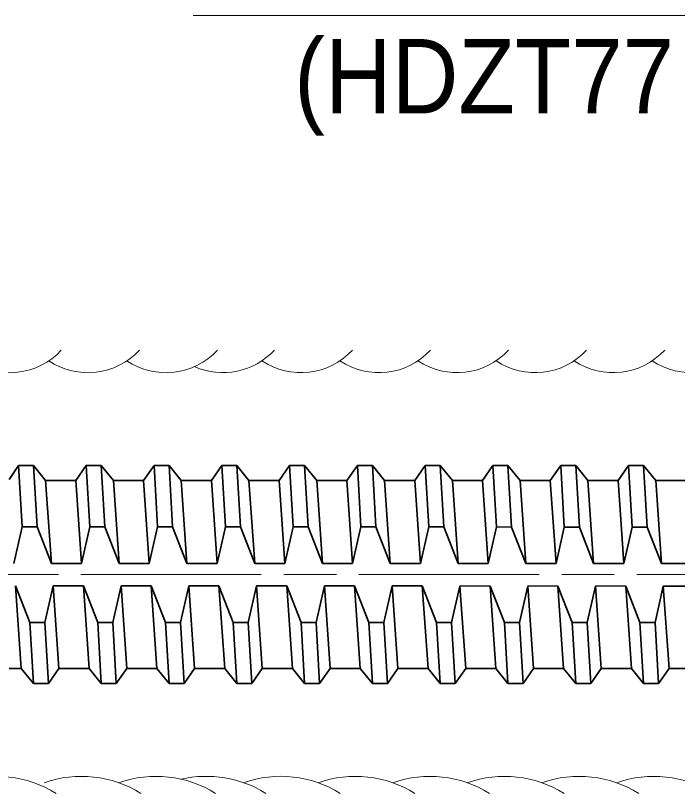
# Model space of a CAD drawing. Units: millimetres at full size, sheet at 1:2; details may follow other scales. Extents: x 1986 to 3668, y 918 to 2106.
# Drawn here: x 3124.4 to 3212.5, y 1749.8 to 1853.3 of the extents above; entities that cross this region are included whole.
import ezdxf
from ezdxf.enums import TextEntityAlignment as Align

# ---------------------------------------------------------------- set-up
doc = ezdxf.new("R2010")
doc.units = ezdxf.units.MM
doc.header["$LTSCALE"] = 2
doc.linetypes.add('CHAIN', pattern=[18.5, 12, -1.5, 3.5, -1.5])
for name, color, linetype, lineweight in [('1外形線', 7, 'Continuous', 35), ('2細い実線', 3, 'Continuous', 20), ('4中心線', 1, 'CHAIN', 15), ('6寸法線', 4, 'Continuous', 13)]:
    doc.layers.add(name, color=color, linetype=linetype, lineweight=lineweight)
doc.styles.add('ＭＳ Ｐゴシック', font='')
doc.styles.get('ＭＳ Ｐゴシック').set_extended_font_data('MS PGothic')

msp = doc.modelspace()

# ---------------------------------------------------------------- linework, layer by layer
at = {"layer": '1外形線'}
for p, q in [((3124.768, 1793.426), (3123.516, 1791.559)), ((3125.243, 1785.253), (3124.768, 1793.426)), ((3126.768, 1793.426), (3124.768, 1793.426)), ((3127.243, 1785.253), (3126.768, 1793.426)), ((3126.768, 1793.426), (3128.384, 1791.422)), ((3133.79, 1793.427), (3132.396, 1791.422)), ((3135.79, 1793.426), (3133.79, 1793.427)), ((3134.265, 1785.254), (3133.79, 1793.427)), ((3135.79, 1793.426), (3137.406, 1791.422)), ((3136.265, 1785.253), (3135.79, 1793.426)), ((3142.813, 1793.426), (3141.42, 1791.422)), ((3144.814, 1793.426), (3142.813, 1793.426)), ((3143.289, 1785.253), (3142.813, 1793.426)), ((3144.814, 1793.426), (3146.43, 1791.422)), ((3145.289, 1785.253), (3144.814, 1793.426)), ((3151.837, 1793.426), (3150.444, 1791.421)), ((3152.313, 1785.253), (3151.837, 1793.426)), ((3153.837, 1793.425), (3151.837, 1793.426)), ((3154.312, 1785.252), (3153.837, 1793.425)), ((3153.837, 1793.425), (3155.454, 1791.421)), ((3160.861, 1793.425), (3159.468, 1791.421)), ((3161.336, 1785.252), (3160.861, 1793.425)), ((3162.861, 1793.425), (3160.861, 1793.425)), ((3163.336, 1785.252), (3162.861, 1793.425)), ((3162.861, 1793.425), (3164.478, 1791.421)), ((3169.885, 1793.425), (3168.491, 1791.42)), ((3171.885, 1793.425), (3169.885, 1793.425)), ((3170.36, 1785.252), (3169.885, 1793.425)), ((3172.36, 1785.251), (3171.885, 1793.425)), ((3171.885, 1793.425), (3173.502, 1791.42)), ((3178.909, 1793.424), (3177.515, 1791.42)), ((3179.384, 1785.251), (3178.909, 1793.424)), ((3180.909, 1793.424), (3178.909, 1793.424)), ((3181.384, 1785.251), (3180.909, 1793.424)), ((3180.909, 1793.424), (3182.526, 1791.42)), ((3187.933, 1793.424), (3186.539, 1791.419)), ((3188.408, 1785.251), (3187.933, 1793.424)), ((3189.933, 1793.424), (3187.933, 1793.424)), ((3190.408, 1785.25), (3189.933, 1793.424)), ((3189.933, 1793.424), (3191.55, 1791.419)), ((3196.956, 1793.423), (3195.563, 1791.419)), ((3197.432, 1785.25), (3196.956, 1793.423)), ((3198.957, 1793.423), (3196.956, 1793.423)), ((3199.432, 1785.25), (3198.957, 1793.423)), ((3198.957, 1793.423), (3200.573, 1791.419)), ((3205.98, 1793.423), (3204.587, 1791.418)), ((3206.456, 1785.25), (3205.98, 1793.423)), ((3207.98, 1793.423), (3205.98, 1793.423)), ((3208.455, 1785.25), (3207.98, 1793.423)), ((3207.98, 1793.423), (3209.597, 1791.419)), ((3129.149, 1780.403), (3128.384, 1791.422)), ((3132.398, 1791.422), (3128.384, 1791.422)), ((3133.161, 1780.404), (3132.396, 1791.421)), ((3141.42, 1791.422), (3137.406, 1791.422)), ((3138.171, 1780.403), (3137.406, 1791.422)), ((3142.184, 1780.403), (3141.42, 1791.421)), ((3147.194, 1780.403), (3146.43, 1791.422)), ((3150.444, 1791.421), (3146.43, 1791.422)), ((3151.208, 1780.403), (3150.444, 1791.42)), ((3156.218, 1780.403), (3155.454, 1791.421)), ((3159.468, 1791.421), (3155.454, 1791.421)), ((3160.232, 1780.402), (3159.468, 1791.42)), ((3165.242, 1780.402), (3164.478, 1791.421)), ((3168.492, 1791.421), (3164.478, 1791.421)), ((3169.256, 1780.402), (3168.491, 1791.419)), ((3174.266, 1780.402), (3173.502, 1791.42)), ((3177.515, 1791.42), (3173.502, 1791.42)), ((3178.28, 1780.401), (3177.515, 1791.419)), ((3183.29, 1780.401), (3182.526, 1791.42)), ((3186.539, 1791.42), (3182.526, 1791.42)), ((3187.304, 1780.401), (3186.539, 1791.419)), ((3192.314, 1780.401), (3191.55, 1791.419)), ((3195.563, 1791.419), (3191.55, 1791.419)), ((3196.327, 1780.4), (3195.563, 1791.418)), ((3204.587, 1791.419), (3200.573, 1791.419)), ((3201.337, 1780.4), (3200.573, 1791.419)), ((3205.351, 1780.4), (3204.587, 1791.418)), ((3210.361, 1780.4), (3209.597, 1791.419)), ((3213.611, 1791.418), (3209.597, 1791.419)), ((3125.243, 1785.253), (3124.138, 1780.403)), ((3125.243, 1785.253), (3127.243, 1785.253)), ((3127.243, 1785.253), (3129.149, 1780.403)), ((3134.265, 1785.254), (3133.16, 1780.404)), ((3134.265, 1785.254), (3136.265, 1785.253)), ((3136.265, 1785.253), (3138.171, 1780.404)), ((3143.289, 1785.253), (3142.184, 1780.403)), ((3143.289, 1785.253), (3145.289, 1785.253)), ((3145.289, 1785.253), (3147.194, 1780.403)), ((3152.313, 1785.253), (3151.208, 1780.403)), ((3152.313, 1785.253), (3154.312, 1785.252)), ((3154.312, 1785.252), (3156.218, 1780.403)), ((3161.336, 1785.252), (3160.232, 1780.402)), ((3161.336, 1785.252), (3163.336, 1785.252)), ((3163.336, 1785.252), (3165.242, 1780.402)), ((3170.36, 1785.252), (3169.256, 1780.402)), ((3170.36, 1785.252), (3172.36, 1785.251)), ((3172.36, 1785.251), (3174.266, 1780.402)), ((3179.384, 1785.251), (3178.28, 1780.401)), ((3179.384, 1785.251), (3181.384, 1785.251)), ((3181.384, 1785.251), (3183.29, 1780.401)), ((3188.408, 1785.251), (3187.303, 1780.401)), ((3188.408, 1785.251), (3190.408, 1785.25)), ((3190.408, 1785.25), (3192.314, 1780.401)), ((3197.432, 1785.25), (3196.327, 1780.4)), ((3197.432, 1785.25), (3199.432, 1785.25)), ((3199.432, 1785.25), (3201.337, 1780.4)), ((3206.456, 1785.25), (3205.351, 1780.4)), ((3206.456, 1785.25), (3208.455, 1785.25)), ((3208.455, 1785.25), (3210.361, 1780.4)), ((3133.162, 1780.403), (3129.149, 1780.403)), ((3142.184, 1780.403), (3138.171, 1780.403)), ((3151.208, 1780.403), (3147.194, 1780.403)), ((3160.232, 1780.402), (3156.218, 1780.403)), ((3169.256, 1780.402), (3165.242, 1780.402)), ((3178.28, 1780.401), (3174.266, 1780.402)), ((3187.304, 1780.401), (3183.29, 1780.401)), ((3196.327, 1780.4), (3192.314, 1780.401)), ((3205.351, 1780.4), (3201.337, 1780.4)), ((3214.375, 1780.4), (3210.361, 1780.4)), ((3125.15, 1766.427), (3124.386, 1777.403)), ((3126.292, 1772.553), (3124.386, 1777.403)), ((3128.292, 1772.553), (3129.396, 1777.402)), ((3133.41, 1777.402), (3129.396, 1777.403)), ((3130.161, 1766.427), (3129.396, 1777.402)), ((3134.172, 1766.427), (3133.408, 1777.403)), ((3135.314, 1772.553), (3133.408, 1777.403)), ((3137.314, 1772.554), (3138.418, 1777.403)), ((3142.432, 1777.403), (3138.418, 1777.404)), ((3139.183, 1766.427), (3138.418, 1777.403)), ((3143.196, 1766.427), (3142.432, 1777.403)), ((3144.338, 1772.553), (3142.432, 1777.403)), ((3146.338, 1772.553), (3147.442, 1777.402)), ((3151.456, 1777.402), (3147.442, 1777.403)), ((3148.206, 1766.427), (3147.442, 1777.402)), ((3153.362, 1772.552), (3151.456, 1777.402)), ((3152.22, 1766.426), (3151.456, 1777.402)), ((3155.362, 1772.553), (3156.466, 1777.402)), ((3160.48, 1777.402), (3156.466, 1777.403)), ((3157.23, 1766.426), (3156.466, 1777.402)), ((3162.386, 1772.552), (3160.48, 1777.402)), ((3161.244, 1766.426), (3160.48, 1777.402)), ((3164.385, 1772.552), (3165.49, 1777.401)), ((3169.503, 1777.401), (3165.49, 1777.402)), ((3166.254, 1766.426), (3165.49, 1777.401)), ((3170.268, 1766.425), (3169.503, 1777.401)), ((3171.409, 1772.551), (3169.504, 1777.401)), ((3173.409, 1772.552), (3174.514, 1777.401)), ((3178.527, 1777.401), (3174.514, 1777.402)), ((3175.278, 1766.425), (3174.514, 1777.401)), ((3180.433, 1772.551), (3178.527, 1777.401)), ((3179.292, 1766.425), (3178.527, 1777.401)), ((3182.433, 1772.551), (3183.537, 1777.4)), ((3184.302, 1766.425), (3183.537, 1777.4)), ((3187.551, 1777.4), (3183.538, 1777.401)), ((3189.457, 1772.55), (3187.551, 1777.4)), ((3188.316, 1766.425), (3187.551, 1777.4)), ((3191.457, 1772.551), (3192.561, 1777.4)), ((3196.575, 1777.4), (3192.561, 1777.401)), ((3193.326, 1766.424), (3192.561, 1777.4)), ((3198.481, 1772.55), (3196.575, 1777.4)), ((3197.339, 1766.424), (3196.575, 1777.4)), ((3200.481, 1772.55), (3201.585, 1777.4)), ((3205.599, 1777.399), (3201.585, 1777.401)), ((3202.349, 1766.424), (3201.585, 1777.4)), ((3207.505, 1772.55), (3205.599, 1777.399)), ((3206.363, 1766.424), (3205.599, 1777.399)), ((3209.505, 1772.55), (3210.609, 1777.399)), ((3214.623, 1777.399), (3210.609, 1777.4)), ((3211.373, 1766.424), (3210.609, 1777.399)), ((3126.292, 1772.553), (3128.292, 1772.553)), ((3126.767, 1764.424), (3126.292, 1772.553)), ((3128.767, 1764.424), (3128.292, 1772.553)), ((3135.314, 1772.553), (3137.314, 1772.554)), ((3135.789, 1764.425), (3135.314, 1772.553)), ((3137.789, 1764.424), (3137.314, 1772.554)), ((3144.813, 1764.424), (3144.338, 1772.553)), ((3144.338, 1772.553), (3146.338, 1772.553)), ((3146.813, 1764.424), (3146.338, 1772.553)), ((3153.362, 1772.552), (3155.362, 1772.553)), ((3153.837, 1764.424), (3153.362, 1772.552)), ((3155.837, 1764.423), (3155.362, 1772.553)), ((3162.386, 1772.552), (3164.385, 1772.552)), ((3162.861, 1764.423), (3162.386, 1772.552)), ((3164.861, 1764.423), (3164.385, 1772.552)), ((3171.409, 1772.551), (3173.409, 1772.552)), ((3171.884, 1764.423), (3171.409, 1772.551)), ((3173.884, 1764.422), (3173.409, 1772.552)), ((3180.433, 1772.551), (3182.433, 1772.551)), ((3180.908, 1764.422), (3180.433, 1772.551)), ((3182.908, 1764.422), (3182.433, 1772.551)), ((3189.457, 1772.55), (3191.457, 1772.551)), ((3189.932, 1764.422), (3189.457, 1772.55)), ((3191.932, 1764.421), (3191.457, 1772.551)), ((3198.481, 1772.55), (3200.481, 1772.55)), ((3198.956, 1764.421), (3198.481, 1772.55)), ((3200.956, 1764.421), (3200.481, 1772.55)), ((3207.505, 1772.55), (3209.505, 1772.55)), ((3207.98, 1764.421), (3207.505, 1772.55)), ((3209.98, 1764.42), (3209.505, 1772.55)), ((3125.139, 1766.426), (3123.517, 1766.426)), ((3126.767, 1764.424), (3125.15, 1766.427)), ((3128.767, 1764.424), (3130.161, 1766.427)), ((3134.174, 1766.426), (3130.161, 1766.427)), ((3135.789, 1764.425), (3134.172, 1766.427)), ((3137.789, 1764.424), (3139.183, 1766.427)), ((3143.196, 1766.427), (3139.183, 1766.427)), ((3144.813, 1764.424), (3143.196, 1766.427)), ((3146.813, 1764.424), (3148.206, 1766.427)), ((3152.22, 1766.426), (3148.206, 1766.427)), ((3153.837, 1764.424), (3152.22, 1766.426)), ((3155.837, 1764.423), (3157.23, 1766.426)), ((3161.244, 1766.426), (3157.23, 1766.426)), ((3162.861, 1764.423), (3161.244, 1766.426)), ((3164.861, 1764.423), (3166.254, 1766.426)), ((3170.268, 1766.425), (3166.254, 1766.426)), ((3171.884, 1764.423), (3170.268, 1766.425)), ((3173.884, 1764.422), (3175.278, 1766.425)), ((3179.292, 1766.425), (3175.278, 1766.425)), ((3180.908, 1764.422), (3179.292, 1766.425)), ((3182.908, 1764.422), (3184.302, 1766.425)), ((3188.316, 1766.425), (3184.302, 1766.425)), ((3189.932, 1764.422), (3188.316, 1766.425)), ((3191.932, 1764.421), (3193.326, 1766.424)), ((3197.339, 1766.424), (3193.326, 1766.424)), ((3198.956, 1764.421), (3197.339, 1766.424)), ((3200.956, 1764.421), (3202.349, 1766.424)), ((3206.363, 1766.424), (3202.349, 1766.424)), ((3207.98, 1764.421), (3206.363, 1766.424)), ((3209.98, 1764.42), (3211.373, 1766.424)), ((3215.387, 1766.423), (3211.373, 1766.424)), ((3128.767, 1764.424), (3126.767, 1764.424)), ((3137.789, 1764.424), (3135.789, 1764.425)), ((3146.813, 1764.424), (3144.813, 1764.424)), ((3155.837, 1764.423), (3153.837, 1764.424)), ((3164.861, 1764.423), (3162.861, 1764.423)), ((3173.884, 1764.422), (3171.884, 1764.423)), ((3182.908, 1764.422), (3180.908, 1764.422)), ((3191.932, 1764.421), (3189.932, 1764.422)), ((3200.956, 1764.421), (3198.956, 1764.421)), ((3209.98, 1764.42), (3207.98, 1764.421))]:
    msp.add_line(p, q, dxfattribs=at)
at = {"layer": '2細い実線'}
for centre, radius, start, end in [((3123.605, 1815.142), 9.363, 236.29836, 317.16495), ((3133.994, 1815.142), 9.363, 236.29836, 317.16495), ((3144.384, 1815.141), 9.363, 236.29836, 317.16495), ((3151.979, 1815.148), 9.363, 246.12528, 317.16495), ((3162.369, 1815.148), 9.363, 236.29836, 317.16495), ((3172.759, 1815.148), 9.363, 236.29836, 317.16495), ((3183.149, 1815.147), 9.363, 236.29836, 317.16495), ((3193.539, 1815.147), 9.363, 236.29836, 317.16495), ((3203.929, 1815.147), 9.363, 236.29836, 317.16495), ((3214.32, 1815.146), 9.363, 236.29836, 317.16495), ((3121.846, 1737.125), 14.948, 58.00506, 109.39786), ((3133.157, 1737.125), 14.948, 58.00506, 109.39786), ((3143.087, 1737.124), 14.948, 58.00506, 109.39786), ((3149.761, 1737.131), 14.948, 58.00506, 102.95558), ((3159.691, 1737.13), 14.948, 58.00506, 109.39786), ((3169.621, 1737.129), 14.948, 58.00506, 109.39786), ((3179.551, 1737.129), 14.948, 58.00506, 109.39786), ((3189.481, 1737.128), 14.948, 58.00506, 109.39786), ((3199.411, 1737.128), 14.948, 58.00506, 109.39786), ((3209.341, 1737.127), 14.948, 58.00506, 109.39786)]:
    msp.add_arc(centre, radius, start, end, dxfattribs=at)
at = {"layer": '4中心線'}
msp.add_line((3564.089, 1778.919), (2120.991, 1778.919), dxfattribs=at)
at = {"layer": '6寸法線'}
msp.add_lwpolyline([(3295.82, 1793.369), (3294.047, 1798.044), (3273.087, 1853.295), (3148.011, 1853.295)], dxfattribs=at)

# ---------------------------------------------------------------- texts
at = {"layer": '6寸法線', "style": 'ＭＳ Ｐゴシック', "width": 0.95}
msp.add_text('(HDZT77メッキ)', height=9.897, dxfattribs=at).set_placement((3161.469, 1837.309), align=Align.BOTTOM_LEFT)

doc.saveas('drawing.dxf')
